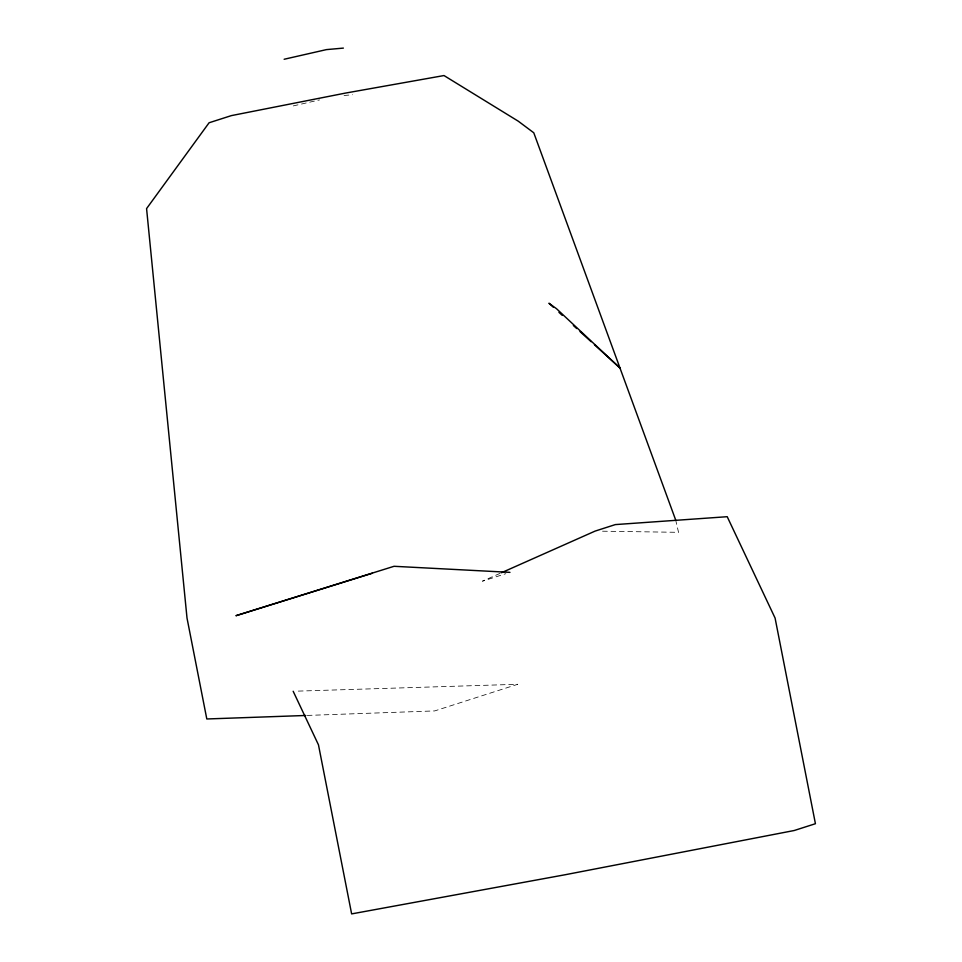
<?xml version="1.0" encoding="UTF-8"?>
<svg xmlns="http://www.w3.org/2000/svg" width="962" height="962" viewBox="0 0 962 962"><rect width="100%" height="100%" fill="white"/><g stroke="black" fill="none" stroke-linecap="round" stroke-linejoin="round"><path stroke-width="0.72" stroke-dasharray="4.81 3.61" d="M500.06 573.352L482.419 581.192L505.844 573.677M293.29 105.904L319.54 99.928M344.059 95.503L352.537 94.745M307.263 715.427L434.704 710.918L517.724 684.283L296.164 691.173M602.549 531.204L678.535 532.323L675.961 521.284"/><path stroke-width="1.44" d="M501.418 572.739L595.105 531.096L615.343 524.591L727.212 516.702L775.083 618.061L815.427 823.712L794.239 830.507L564.874 874.795L351.635 913.9L318.47 744.841L293.169 691.269M372.378 573.232L235.93 615.716L394.047 566.293L509.968 572.354M284.139 59.259L326.431 49.615L343.386 48.1M305.76 715.475L206.806 718.975L187.013 618.061L146.573 208.598L209.091 122.763L231.409 115.608L345.502 93.086L443.999 75.553L518.229 121.164L533.778 132.792L675.637 519.901M553.378 307.275L548.941 303.222L556.505 308.706L619.973 368.001L594.444 344.721M558.934 312.337L562.265 315.368M573.364 325.493L576.695 328.523M580.014 331.565L591.113 341.69"/></g></svg>
